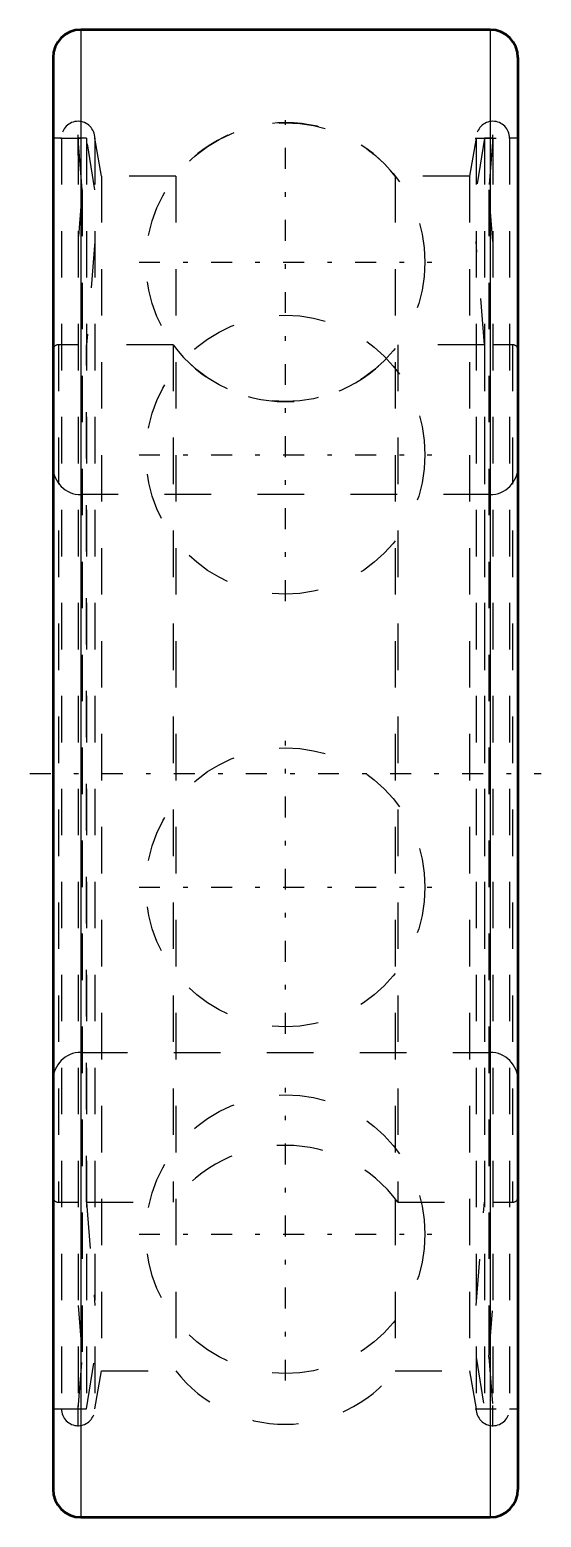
# Model space of a CAD drawing. Header units: millimetres. Extents: x -0.5 to 10.5, y -16 to 16.
import ezdxf

# ---------------------------------------------------------------- set-up
doc = ezdxf.new("R2010")
doc.units = ezdxf.units.MM
doc.linetypes.add('Center', pattern=[1.5, 0.45, -0.5, 0.05, -0.5])
doc.linetypes.add('Dashed', pattern=[2, 1, -1])
for name, color, linetype, lineweight in [('AM_0', 7, 'Continuous', 50), ('AM_4', 3, 'Continuous', 25), ('AM_7', 7, 'Center', 25), ('AM_9', 6, 'Dashed', 25)]:
    doc.layers.add(name, color=color, linetype=linetype, lineweight=lineweight)

# ---------------------------------------------------------------- blocks, each defined once
blk = doc.blocks.new('1_6201_2Z_PART3_1_0_in_6201_2Z_0')
at = {"layer": 'AM_7'}
for p, q in [((5, 3.708), (5, 14.15)), ((1.85, 6.858), (8.15, 6.858))]:
    blk.add_line(p, q, dxfattribs=at)
at = {"layer": 'AM_9'}
blk.add_circle((5, 6.858), 3, dxfattribs=at)
blk = doc.blocks.new('2_6201_2Z_PART3_2_0_in_6201_2Z_0')
at = {"layer": 'AM_7'}
for p, q in [((5, -5.598), (5, 0.702)), ((1.85, -2.448), (8.15, -2.448))]:
    blk.add_line(p, q, dxfattribs=at)
at = {"layer": 'AM_9'}
blk.add_circle((5, -2.448), 3, dxfattribs=at)
blk = doc.blocks.new('3_6201_2Z_PART3_3_0_in_6201_2Z_0')
at = {"layer": 'AM_7'}
for p, q in [((5, -13.061), (5, -6.761)), ((1.85, -9.911), (8.15, -9.911))]:
    blk.add_line(p, q, dxfattribs=at)
at = {"layer": 'AM_9'}
blk.add_circle((5, -9.911), 3, dxfattribs=at)
blk = doc.blocks.new('4_6201_2Z_PART3_4_0_in_6201_2Z_0')
at = {"layer": 'AM_7'}
blk.add_line((1.85, 11), (8.15, 11), dxfattribs=at)
at = {"layer": 'AM_9'}
blk.add_circle((5, 11), 3, dxfattribs=at)
blk = doc.blocks.new('5_6201_2Z_PART2_0_in_6201_2Z_0')
at = {"layer": 'AM_0'}
for p, q in [((9.4, 16), (0.6, 16)), ((0, 15.4), (0, -15.4)), ((10, 15.4), (10, -15.4)), ((0.6, -16), (9.4, -16))]:
    blk.add_line(p, q, dxfattribs=at)
for centre, start, end in [((9.4, 15.4), 360, 90), ((0.6, 15.4), 90, 180), ((0.6, -15.4), 180, 270), ((9.4, -15.4), 270, 0)]:
    blk.add_arc(centre, 0.6, start, end, dxfattribs=at)
at = {"layer": 'AM_4'}
for p, q in [((0.6, 16), (0.6, -16)), ((9.4, 16), (9.4, -16))]:
    blk.add_line(p, q, dxfattribs=at)
at = {"layer": 'AM_7'}
for p, q in [((0.54, 13.292), (0.54, 14.048)), ((9.46, 13.292), (9.46, 14.048)), ((0.162, 13.67), (0.918, 13.67)), ((9.082, 13.67), (9.838, 13.67)), ((-0.5, 0), (10.5, 0)), ((0.54, -14.048), (0.54, -13.292)), ((9.46, -14.048), (9.46, -13.292)), ((0.162, -13.67), (0.918, -13.67)), ((9.082, -13.67), (9.838, -13.67))]:
    blk.add_line(p, q, dxfattribs=at)
at = {"layer": 'AM_9'}
for p, q in [((0.18, 13.67), (0, 13.67)), ((0.18, 13.67), (0.18, -13.67)), ((1.045, 12.85), (0.9, 13.67)), ((0.9, 13.67), (0.9, -13.67)), ((9.1, 13.67), (8.955, 12.85)), ((9.1, 13.67), (9.1, -13.67)), ((10, 13.67), (9.82, 13.67)), ((9.82, 13.67), (9.82, -13.67)), ((2.638, 12.85), (1.045, 12.85)), ((1.045, 12.85), (1.045, -12.85)), ((2.638, 12.85), (2.638, -12.85)), ((8.955, 12.85), (7.362, 12.85)), ((7.362, 12.85), (7.362, -12.85)), ((8.955, 12.85), (8.955, -12.85)), ((0.9, -13.67), (1.045, -12.85)), ((1.045, -12.85), (2.638, -12.85)), ((7.362, -12.85), (8.955, -12.85)), ((8.955, -12.85), (9.1, -13.67)), ((0, -13.67), (0.18, -13.67)), ((9.82, -13.67), (10, -13.67))]:
    blk.add_line(p, q, dxfattribs=at)
for centre, radius, start, end in [((0.54, 13.67), 0.36, 360, 180), ((5, 11), 3, 38.0731, 141.9269), ((9.46, 13.67), 0.36, 360, 180), ((5, -11), 3, 218.0731, 321.9269), ((0.54, -13.67), 0.36, 180, 0), ((9.46, -13.67), 0.36, 180, 0)]:
    blk.add_arc(centre, radius, start, end, dxfattribs=at)
blk = doc.blocks.new('6_6201_2Z_PART1_0_in_6201_2Z_0')
at = {"layer": 'AM_9'}
for p, q in [((0.63, 12.556), (0.54, 13.67)), ((0.72, 13.67), (0.54, 13.67)), ((0.54, 13.67), (0.54, -13.67)), ((0.9, 12.556), (0.72, 13.67)), ((0.72, 13.67), (0.72, -13.67)), ((9.28, 13.67), (9.1, 12.556)), ((9.46, 13.67), (9.28, 13.67)), ((9.28, 13.67), (9.28, -13.67)), ((9.46, 13.67), (9.37, 12.556)), ((9.46, 13.67), (9.46, -13.67)), ((0.63, 12.556), (0.54, 11.443)), ((0.63, 12.556), (0.63, -12.556)), ((9.46, 11.443), (9.37, 12.556)), ((9.37, 12.556), (9.37, -12.556)), ((0.9, 11.443), (0.721, 9.225)), ((9.279, 9.225), (9.1, 11.443)), ((0.54, 9.225), (0.12, 9.225)), ((0.12, 9.225), (0.12, -9.225)), ((2.581, 9.225), (0.721, 9.225)), ((0.721, -9.225), (0.721, 9.225)), ((2.581, 9.225), (2.581, -9.225)), ((9.279, 9.225), (7.419, 9.225)), ((7.419, 9.225), (7.419, -9.225)), ((9.279, 9.225), (9.279, -9.225)), ((9.88, 9.225), (9.46, 9.225)), ((9.88, 9.225), (9.88, -9.225)), ((9.4, 6), (0.6, 6)), ((0.6, -6), (9.4, -6)), ((0.12, -9.225), (0.54, -9.225)), ((0.721, -9.225), (2.581, -9.225)), ((0.721, -9.225), (0.9, -11.443)), ((7.419, -9.225), (9.279, -9.225)), ((9.1, -11.443), (9.279, -9.225)), ((9.46, -9.225), (9.88, -9.225)), ((0.54, -11.443), (0.63, -12.556)), ((9.37, -12.556), (9.46, -11.443)), ((0.54, -13.67), (0.63, -12.556)), ((0.72, -13.67), (0.9, -12.556)), ((9.1, -12.556), (9.28, -13.67)), ((9.37, -12.556), (9.46, -13.67)), ((0.54, -13.67), (0.72, -13.67)), ((9.28, -13.67), (9.46, -13.67))]:
    blk.add_line(p, q, dxfattribs=at)
for centre, radius, start, end in [((0.12, 9.105), 0.12, 90, 180), ((5, 11), 3, 216.2754, 323.7246), ((9.88, 9.105), 0.12, 0, 90), ((0.6, 6.6), 0.6, 180, 270), ((9.4, 6.6), 0.6, 270, 360), ((0.6, -6.6), 0.6, 90, 180), ((9.4, -6.6), 0.6, 0, 90), ((5, -11), 3, 36.2754, 143.7246), ((0.12, -9.105), 0.12, 180, 270), ((9.88, -9.105), 0.12, 270, 0)]:
    blk.add_arc(centre, radius, start, end, dxfattribs=at)

msp = doc.modelspace()

# ---------------------------------------------------------------- block references
for name in ['5_6201_2Z_PART2_0_in_6201_2Z_0', '1_6201_2Z_PART3_1_0_in_6201_2Z_0', '4_6201_2Z_PART3_4_0_in_6201_2Z_0', '6_6201_2Z_PART1_0_in_6201_2Z_0', '2_6201_2Z_PART3_2_0_in_6201_2Z_0', '3_6201_2Z_PART3_3_0_in_6201_2Z_0']:
    msp.add_blockref(name, (0, 0))

doc.saveas('drawing.dxf')
